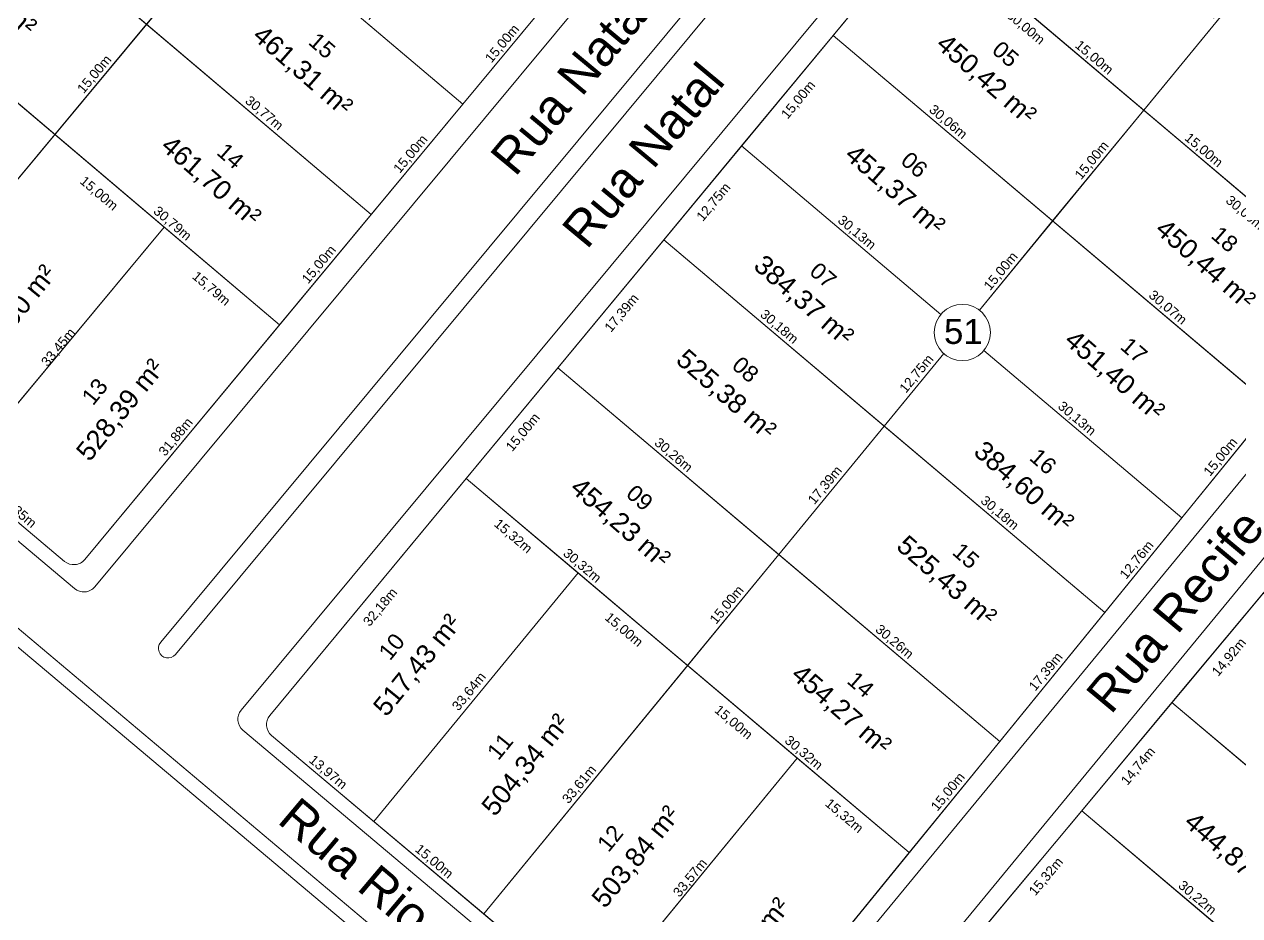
# Model space of a CAD drawing. Header units: metres. Extents: x 3808 to 8215, y 2374 to 6187.
# Drawn here: x 4776.2 to 4903.3, y 3060.8 to 3154 of the extents above; entities that cross this region are included whole.
import ezdxf

# ---------------------------------------------------------------- set-up
doc = ezdxf.new("R2010")
doc.units = ezdxf.units.M
for name, color, linetype in [('Areas Lotes', 1, 'Continuous'), ('Calçada', 8, 'Continuous'), ('COTAS', 7, 'Continuous'), ('Lote', 7, 'Continuous'), ('Nome das Ruas', 7, 'Continuous'), ('Nº Lote', 7, 'Continuous'), ('Nº. quadra', 7, 'Continuous'), ('quadras', 7, 'Continuous')]:
    doc.layers.add(name, color=color, linetype=linetype)
doc.styles.add('Arial', font='arial.ttf')
doc.dimstyles.new('Copy(2) of ISO-25', dxfattribs={"dimtxt": 1, "dimasz": 2.5, "dimexe": 1.25, "dimexo": 0.625, "dimgap": 0.2, "dimtad": 1, "dimtoh": 1, "dimlfac": 1, "dimzin": 1, "dimtxsty": 'Arial', "dimblk": 'NONE', "dimcen": 0, "dimse1": 1, "dimse2": 1, "dimsd1": 1, "dimsd2": 1, "dimclrt": 256, "dimaunit": 1, "dimadec": 3, "dimazin": 0, "dimtfac": 1, "dimtmove": 0, "dimatfit": 3, "dimldrblk": 'NONE', "dimfxl": 1, "dimtolj": 1, "dimtzin": 0, "dimarcsym": 0})

# ---------------------------------------------------------------- blocks, each defined once
blk = doc.blocks.new('*D2571')
at = {"layer": 'Defpoints', "color": 0, "linetype": 'Continuous', "transparency": 16777216}
for p in [(4886.78, 3071.75), (4888.63, 3070.21), (4876.97, 3059.99)]:
    blk.add_point(p, dxfattribs=at)
at = {"layer": 'COTAS', "linetype": 'Continuous', "lineweight": 5, "transparency": 16777216, "insert": (4883.11, 3064.84), "char_height": 1, "attachment_point": 5, "rotation": 50.1543, "style": 'Arial'}
blk.add_mtext('\\A1;15,32m', dxfattribs=at)
blk = doc.blocks.new('_None')
blk = doc.blocks.new('*D2572')
at = {"layer": 'Defpoints', "color": 0, "linetype": 'Continuous', "transparency": 16777216}
for p in [(4896.23, 3083.07), (4898.07, 3081.53), (4886.78, 3071.75)]:
    blk.add_point(p, dxfattribs=at)
at = {"layer": 'COTAS', "linetype": 'Continuous', "lineweight": 5, "transparency": 16777216, "insert": (4892.74, 3076.38), "char_height": 1, "attachment_point": 5, "rotation": 50.1543, "style": 'Arial'}
blk.add_mtext('\\A1;14,74m', dxfattribs=at)
blk = doc.blocks.new('*D2573')
at = {"layer": 'Defpoints', "color": 0, "linetype": 'Continuous', "transparency": 16777216}
for p in [(4905.79, 3094.53), (4907.64, 3092.98), (4896.23, 3083.07)]:
    blk.add_point(p, dxfattribs=at)
at = {"layer": 'COTAS', "linetype": 'Continuous', "lineweight": 5, "transparency": 16777216, "insert": (4902.24, 3087.77), "char_height": 1, "attachment_point": 5, "rotation": 50.1543, "style": 'Arial'}
blk.add_mtext('\\A1;14,92m', dxfattribs=at)
blk = doc.blocks.new('*D2587')
at = {"layer": 'Defpoints', "color": 0, "linetype": 'Continuous', "transparency": 16777216}
for p in [(4886.78, 3071.75), (4909.87, 3052.25), (4909.87, 3052.25)]:
    blk.add_point(p, dxfattribs=at)
at = {"layer": 'COTAS', "linetype": 'Continuous', "lineweight": 5, "transparency": 16777216, "insert": (4898.84, 3062.61), "char_height": 1, "attachment_point": 5, "rotation": 319.8208, "style": 'Arial'}
blk.add_mtext('\\A1;30,22m', dxfattribs=at)
blk = doc.blocks.new('*D2589')
at = {"layer": 'Defpoints', "color": 0, "linetype": 'Continuous', "transparency": 16777216}
for p in [(4896.23, 3083.07), (4919.25, 3063.62), (4919.25, 3063.62)]:
    blk.add_point(p, dxfattribs=at)
at = {"layer": 'COTAS', "linetype": 'Continuous', "lineweight": 5, "transparency": 16777216, "insert": (4908.26, 3073.96), "char_height": 1, "attachment_point": 5, "rotation": 319.8208, "style": 'Arial'}
blk.add_mtext('\\A1;30,14m', dxfattribs=at)
blk = doc.blocks.new('*D2796')
at = {"layer": 'Defpoints', "color": 0, "linetype": 'Continuous', "transparency": 16777216}
for p in [(4878.21, 3079.01), (4878.21, 3079.01), (4868.73, 3067.38)]:
    blk.add_point(p, dxfattribs=at)
at = {"layer": 'COTAS', "linetype": 'Continuous', "lineweight": 5, "transparency": 16777216, "insert": (4872.85, 3073.7), "char_height": 1, "attachment_point": 5, "rotation": 50.8371, "style": 'Arial'}
blk.add_mtext('\\A1;15,00m', dxfattribs=at)
blk = doc.blocks.new('*D2797')
at = {"layer": 'Defpoints', "color": 0, "linetype": 'Continuous', "transparency": 16777216}
for p in [(4889.19, 3092.49), (4889.19, 3092.49), (4878.21, 3079.01)]:
    blk.add_point(p, dxfattribs=at)
at = {"layer": 'COTAS', "linetype": 'Continuous', "lineweight": 5, "transparency": 16777216, "insert": (4883.08, 3086.25), "char_height": 1, "attachment_point": 5, "rotation": 50.8371, "style": 'Arial'}
blk.add_mtext('\\A1;17,39m', dxfattribs=at)
blk = doc.blocks.new('*D2798')
at = {"layer": 'Defpoints', "color": 0, "linetype": 'Continuous', "transparency": 16777216}
for p in [(4897.24, 3102.38), (4897.24, 3102.38), (4889.19, 3092.49)]:
    blk.add_point(p, dxfattribs=at)
at = {"layer": 'COTAS', "linetype": 'Continuous', "lineweight": 5, "transparency": 16777216, "insert": (4892.59, 3097.94), "char_height": 1, "attachment_point": 5, "rotation": 50.8371, "style": 'Arial'}
blk.add_mtext('\\A1;12,76m', dxfattribs=at)
blk = doc.blocks.new('*D2799')
at = {"layer": 'Defpoints', "color": 0, "linetype": 'Continuous', "transparency": 16777216}
for p in [(4906.72, 3114.01), (4906.72, 3114.01), (4897.24, 3102.38)]:
    blk.add_point(p, dxfattribs=at)
at = {"layer": 'COTAS', "linetype": 'Continuous', "lineweight": 5, "transparency": 16777216, "insert": (4901.36, 3108.7), "char_height": 1, "attachment_point": 5, "rotation": 50.8371, "style": 'Arial'}
blk.add_mtext('\\A1;15,00m', dxfattribs=at)
blk = doc.blocks.new('*D2802')
at = {"layer": 'Defpoints', "color": 0, "linetype": 'Continuous', "transparency": 16777216}
for p in [(4831.97, 3118.05), (4833.79, 3116.54), (4822.4, 3106.5)]:
    blk.add_point(p, dxfattribs=at)
at = {"layer": 'COTAS', "linetype": 'Continuous', "lineweight": 5, "transparency": 16777216, "insert": (4828.39, 3111.28), "char_height": 1, "attachment_point": 5, "rotation": 50.3522, "style": 'Arial'}
blk.add_mtext('\\A1;15,00m', dxfattribs=at)
blk = doc.blocks.new('*D2803')
at = {"layer": 'Defpoints', "color": 0, "linetype": 'Continuous', "transparency": 16777216}
for p in [(4843.07, 3131.44), (4844.88, 3129.93), (4831.97, 3118.05)]:
    blk.add_point(p, dxfattribs=at)
at = {"layer": 'COTAS', "linetype": 'Continuous', "lineweight": 5, "transparency": 16777216, "insert": (4838.72, 3123.75), "char_height": 1, "attachment_point": 5, "rotation": 50.3522, "style": 'Arial'}
blk.add_mtext('\\A1;17,39m', dxfattribs=at)
blk = doc.blocks.new('*D2804')
at = {"layer": 'Defpoints', "color": 0, "linetype": 'Continuous', "transparency": 16777216}
for p in [(4851.2, 3141.26), (4853.02, 3139.75), (4843.07, 3131.44)]:
    blk.add_point(p, dxfattribs=at)
at = {"layer": 'COTAS', "linetype": 'Continuous', "lineweight": 5, "transparency": 16777216, "insert": (4848.33, 3135.35), "char_height": 1, "attachment_point": 5, "rotation": 50.3522, "style": 'Arial'}
blk.add_mtext('\\A1;12,75m', dxfattribs=at)
blk = doc.blocks.new('*D2805')
at = {"layer": 'Defpoints', "color": 0, "linetype": 'Continuous', "transparency": 16777216}
for p in [(4860.77, 3152.8), (4862.59, 3151.3), (4851.2, 3141.26)]:
    blk.add_point(p, dxfattribs=at)
at = {"layer": 'COTAS', "linetype": 'Continuous', "lineweight": 5, "transparency": 16777216, "insert": (4857.19, 3146.04), "char_height": 1, "attachment_point": 5, "rotation": 50.3522, "style": 'Arial'}
blk.add_mtext('\\A1;15,00m', dxfattribs=at)
blk = doc.blocks.new('*D2806')
at = {"layer": 'Defpoints', "color": 0, "linetype": 'Continuous', "transparency": 16777216}
for p in [(4870.34, 3164.35), (4872.16, 3162.85), (4860.77, 3152.8)]:
    blk.add_point(p, dxfattribs=at)
at = {"layer": 'COTAS', "linetype": 'Continuous', "lineweight": 5, "transparency": 16777216, "insert": (4866.76, 3157.59), "char_height": 1, "attachment_point": 5, "rotation": 50.3522, "style": 'Arial'}
blk.add_mtext('\\A1;15,00m', dxfattribs=at)
blk = doc.blocks.new('*D2812')
at = {"layer": 'Defpoints', "color": 0, "linetype": 'Continuous', "transparency": 16777216}
for p in [(4855.09, 3098.53), (4855.09, 3098.53), (4845.57, 3086.94)]:
    blk.add_point(p, dxfattribs=at)
at = {"layer": 'COTAS', "linetype": 'Continuous', "lineweight": 5, "transparency": 16777216, "insert": (4849.71, 3093.24), "char_height": 1, "attachment_point": 5, "rotation": 50.5942, "style": 'Arial'}
blk.add_mtext('\\A1;15,00m', dxfattribs=at)
blk = doc.blocks.new('*D2813')
at = {"layer": 'Defpoints', "color": 0, "linetype": 'Continuous', "transparency": 16777216}
for p in [(4866.13, 3111.96), (4866.13, 3111.96), (4855.09, 3098.53)]:
    blk.add_point(p, dxfattribs=at)
at = {"layer": 'COTAS', "linetype": 'Continuous', "lineweight": 5, "transparency": 16777216, "insert": (4859.99, 3105.75), "char_height": 1, "attachment_point": 5, "rotation": 50.5942, "style": 'Arial'}
blk.add_mtext('\\A1;17,39m', dxfattribs=at)
blk = doc.blocks.new('*D2814')
at = {"layer": 'Defpoints', "color": 0, "linetype": 'Continuous', "transparency": 16777216}
for p in [(4874.22, 3121.82), (4874.22, 3121.82), (4866.13, 3111.96)]:
    blk.add_point(p, dxfattribs=at)
at = {"layer": 'COTAS', "linetype": 'Continuous', "lineweight": 5, "transparency": 16777216, "insert": (4869.56, 3117.4), "char_height": 1, "attachment_point": 5, "rotation": 50.5942, "style": 'Arial'}
blk.add_mtext('\\A1;12,75m', dxfattribs=at)
blk = doc.blocks.new('*D2815')
at = {"layer": 'Defpoints', "color": 0, "linetype": 'Continuous', "transparency": 16777216}
for p in [(4883.74, 3133.41), (4883.74, 3133.41), (4874.22, 3121.82)]:
    blk.add_point(p, dxfattribs=at)
at = {"layer": 'COTAS', "linetype": 'Continuous', "lineweight": 5, "transparency": 16777216, "insert": (4878.37, 3128.12), "char_height": 1, "attachment_point": 5, "rotation": 50.5942, "style": 'Arial'}
blk.add_mtext('\\A1;15,00m', dxfattribs=at)
blk = doc.blocks.new('*D2816')
at = {"layer": 'Defpoints', "color": 0, "linetype": 'Continuous', "transparency": 16777216}
for p in [(4893.27, 3145), (4893.27, 3145), (4883.74, 3133.41)]:
    blk.add_point(p, dxfattribs=at)
at = {"layer": 'COTAS', "linetype": 'Continuous', "lineweight": 5, "transparency": 16777216, "insert": (4887.89, 3139.71), "char_height": 1, "attachment_point": 5, "rotation": 50.5942, "style": 'Arial'}
blk.add_mtext('\\A1;15,00m', dxfattribs=at)
blk = doc.blocks.new('*D2817')
at = {"layer": 'Defpoints', "color": 0, "linetype": 'Continuous', "transparency": 16777216}
for p in [(4911.43, 3167.1), (4911.43, 3167.1), (4893.27, 3145)]:
    blk.add_point(p, dxfattribs=at)
at = {"layer": 'COTAS', "linetype": 'Continuous', "lineweight": 5, "transparency": 16777216, "insert": (4901.73, 3156.56), "char_height": 1, "attachment_point": 5, "rotation": 50.5942, "style": 'Arial'}
blk.add_mtext('\\A1;28,61m', dxfattribs=at)
blk = doc.blocks.new('*D2818')
at = {"layer": 'Defpoints', "color": 0, "linetype": 'Continuous', "transparency": 16777216}
for p in [(4822.4, 3106.5), (4834.11, 3096.62), (4832.62, 3094.85)]:
    blk.add_point(p, dxfattribs=at)
at = {"layer": 'COTAS', "linetype": 'Continuous', "lineweight": 5, "transparency": 16777216, "insert": (4827.28, 3100.41), "char_height": 1, "attachment_point": 5, "rotation": 319.8208, "style": 'Arial'}
blk.add_mtext('\\A1;15,32m', dxfattribs=at)
blk = doc.blocks.new('*D2819')
at = {"layer": 'Defpoints', "color": 0, "linetype": 'Continuous', "transparency": 16777216}
for p in [(4834.11, 3096.62), (4845.57, 3086.94), (4844.08, 3085.18)]:
    blk.add_point(p, dxfattribs=at)
at = {"layer": 'COTAS', "linetype": 'Continuous', "lineweight": 5, "transparency": 16777216, "insert": (4838.86, 3090.63), "char_height": 1, "attachment_point": 5, "rotation": 319.8208, "style": 'Arial'}
blk.add_mtext('\\A1;15,00m', dxfattribs=at)
blk = doc.blocks.new('*D2820')
at = {"layer": 'Defpoints', "color": 0, "linetype": 'Continuous', "transparency": 16777216}
for p in [(4845.57, 3086.94), (4857.03, 3077.26), (4855.54, 3075.5)]:
    blk.add_point(p, dxfattribs=at)
at = {"layer": 'COTAS', "linetype": 'Continuous', "lineweight": 5, "transparency": 16777216, "insert": (4850.33, 3080.95), "char_height": 1, "attachment_point": 5, "rotation": 319.8208, "style": 'Arial'}
blk.add_mtext('\\A1;15,00m', dxfattribs=at)
blk = doc.blocks.new('*D2821')
at = {"layer": 'Defpoints', "color": 0, "linetype": 'Continuous', "transparency": 16777216}
for p in [(4857.03, 3077.26), (4868.73, 3067.38), (4867.24, 3065.61)]:
    blk.add_point(p, dxfattribs=at)
at = {"layer": 'COTAS', "linetype": 'Continuous', "lineweight": 5, "transparency": 16777216, "insert": (4861.91, 3071.17), "char_height": 1, "attachment_point": 5, "rotation": 319.8208, "style": 'Arial'}
blk.add_mtext('\\A1;15,32m', dxfattribs=at)
blk = doc.blocks.new('*D2822')
at = {"layer": 'Defpoints', "color": 0, "linetype": 'Continuous', "transparency": 16777216}
for p in [(4822.4, 3106.5), (4845.57, 3086.94), (4845.57, 3086.94)]:
    blk.add_point(p, dxfattribs=at)
at = {"layer": 'COTAS', "linetype": 'Continuous', "lineweight": 5, "transparency": 16777216, "insert": (4834.5, 3097.33), "char_height": 1, "attachment_point": 5, "rotation": 319.8208, "style": 'Arial'}
blk.add_mtext('\\A1;30,32m', dxfattribs=at)
blk = doc.blocks.new('*D2823')
at = {"layer": 'Defpoints', "color": 0, "linetype": 'Continuous', "transparency": 16777216}
for p in [(4845.57, 3086.94), (4868.73, 3067.38), (4868.73, 3067.38)]:
    blk.add_point(p, dxfattribs=at)
at = {"layer": 'COTAS', "linetype": 'Continuous', "lineweight": 5, "transparency": 16777216, "insert": (4857.67, 3077.77), "char_height": 1, "attachment_point": 5, "rotation": 319.8208, "style": 'Arial'}
blk.add_mtext('\\A1;30,32m', dxfattribs=at)
blk = doc.blocks.new('*D2824')
at = {"layer": 'Defpoints', "color": 0, "linetype": 'Continuous', "transparency": 16777216}
for p in [(4831.97, 3118.05), (4855.09, 3098.53), (4855.09, 3098.53)]:
    blk.add_point(p, dxfattribs=at)
at = {"layer": 'COTAS', "linetype": 'Continuous', "lineweight": 5, "transparency": 16777216, "insert": (4844.05, 3108.9), "char_height": 1, "attachment_point": 5, "rotation": 319.8208, "style": 'Arial'}
blk.add_mtext('\\A1;30,26m', dxfattribs=at)
blk = doc.blocks.new('*D2825')
at = {"layer": 'Defpoints', "color": 0, "linetype": 'Continuous', "transparency": 16777216}
for p in [(4855.09, 3098.53), (4878.21, 3079.01), (4878.21, 3079.01)]:
    blk.add_point(p, dxfattribs=at)
at = {"layer": 'COTAS', "linetype": 'Continuous', "lineweight": 5, "transparency": 16777216, "insert": (4867.16, 3089.38), "char_height": 1, "attachment_point": 5, "rotation": 319.8208, "style": 'Arial'}
blk.add_mtext('\\A1;30,26m', dxfattribs=at)
blk = doc.blocks.new('*D2826')
at = {"layer": 'Defpoints', "color": 0, "linetype": 'Continuous', "transparency": 16777216}
for p in [(4843.07, 3131.44), (4866.13, 3111.96), (4866.13, 3111.96)]:
    blk.add_point(p, dxfattribs=at)
at = {"layer": 'COTAS', "linetype": 'Continuous', "lineweight": 5, "transparency": 16777216, "insert": (4855.11, 3122.31), "char_height": 1, "attachment_point": 5, "rotation": 319.8208, "style": 'Arial'}
blk.add_mtext('\\A1;30,18m', dxfattribs=at)
blk = doc.blocks.new('*D2827')
at = {"layer": 'Defpoints', "color": 0, "linetype": 'Continuous', "transparency": 16777216}
for p in [(4866.13, 3111.96), (4889.19, 3092.49), (4889.19, 3092.49)]:
    blk.add_point(p, dxfattribs=at)
at = {"layer": 'COTAS', "linetype": 'Continuous', "lineweight": 5, "transparency": 16777216, "insert": (4878.17, 3102.84), "char_height": 1, "attachment_point": 5, "rotation": 319.8208, "style": 'Arial'}
blk.add_mtext('\\A1;30,18m', dxfattribs=at)
blk = doc.blocks.new('*D2828')
at = {"layer": 'Defpoints', "color": 0, "linetype": 'Continuous', "transparency": 16777216}
for p in [(4851.2, 3141.26), (4874.22, 3121.82), (4874.22, 3121.82)]:
    blk.add_point(p, dxfattribs=at)
at = {"layer": 'COTAS', "linetype": 'Continuous', "lineweight": 5, "transparency": 16777216, "insert": (4863.23, 3132.15), "char_height": 1, "attachment_point": 5, "rotation": 319.8208, "style": 'Arial'}
blk.add_mtext('\\A1;30,13m', dxfattribs=at)
blk = doc.blocks.new('*D2829')
at = {"layer": 'Defpoints', "color": 0, "linetype": 'Continuous', "transparency": 16777216}
for p in [(4874.22, 3121.82), (4897.24, 3102.38), (4897.24, 3102.38)]:
    blk.add_point(p, dxfattribs=at)
at = {"layer": 'COTAS', "linetype": 'Continuous', "lineweight": 5, "transparency": 16777216, "insert": (4886.25, 3112.71), "char_height": 1, "attachment_point": 5, "rotation": 319.8208, "style": 'Arial'}
blk.add_mtext('\\A1;30,13m', dxfattribs=at)
blk = doc.blocks.new('*D2830')
at = {"layer": 'Defpoints', "color": 0, "linetype": 'Continuous', "transparency": 16777216}
for p in [(4860.77, 3152.8), (4883.74, 3133.41), (4883.74, 3133.41)]:
    blk.add_point(p, dxfattribs=at)
at = {"layer": 'COTAS', "linetype": 'Continuous', "lineweight": 5, "transparency": 16777216, "insert": (4872.78, 3143.72), "char_height": 1, "attachment_point": 5, "rotation": 319.8208, "style": 'Arial'}
blk.add_mtext('\\A1;30,06m', dxfattribs=at)
blk = doc.blocks.new('*D2831')
at = {"layer": 'Defpoints', "color": 0, "linetype": 'Continuous', "transparency": 16777216}
for p in [(4883.75, 3133.41), (4906.72, 3114.01), (4906.72, 3114.01)]:
    blk.add_point(p, dxfattribs=at)
at = {"layer": 'COTAS', "linetype": 'Continuous', "lineweight": 5, "transparency": 16777216, "insert": (4895.75, 3124.32), "char_height": 1, "attachment_point": 5, "rotation": 319.8208, "style": 'Arial'}
blk.add_mtext('\\A1;30,07m', dxfattribs=at)
blk = doc.blocks.new('*D2832')
at = {"layer": 'Defpoints', "color": 0, "linetype": 'Continuous', "transparency": 16777216}
for p in [(4870.34, 3164.35), (4893.27, 3145), (4891.83, 3143.3)]:
    blk.add_point(p, dxfattribs=at)
at = {"layer": 'COTAS', "linetype": 'Continuous', "lineweight": 5, "transparency": 16777216, "insert": (4880.89, 3153.59), "char_height": 1, "attachment_point": 5, "rotation": 319.8208, "style": 'Arial'}
blk.add_mtext('\\A1;30,00m', dxfattribs=at)
blk = doc.blocks.new('*D2833')
at = {"layer": 'Defpoints', "color": 0, "linetype": 'Continuous', "transparency": 16777216}
for p in [(4893.27, 3145), (4916.19, 3125.64), (4914.75, 3123.94)]:
    blk.add_point(p, dxfattribs=at)
at = {"layer": 'COTAS', "linetype": 'Continuous', "lineweight": 5, "transparency": 16777216, "insert": (4903.81, 3134.23), "char_height": 1, "attachment_point": 5, "rotation": 319.8208, "style": 'Arial'}
blk.add_mtext('\\A1;30,00m', dxfattribs=at)
blk = doc.blocks.new('*D2835')
at = {"layer": 'Defpoints', "color": 0, "linetype": 'Continuous', "transparency": 16777216}
for p in [(4881.81, 3154.67), (4893.27, 3145), (4893.27, 3145)]:
    blk.add_point(p, dxfattribs=at)
at = {"layer": 'COTAS', "linetype": 'Continuous', "lineweight": 5, "transparency": 16777216, "insert": (4888.05, 3150.45), "char_height": 1, "attachment_point": 5, "rotation": 319.8208, "style": 'Arial'}
blk.add_mtext('\\A1;15,00m', dxfattribs=at)
blk = doc.blocks.new('*D2836')
at = {"layer": 'Defpoints', "color": 0, "linetype": 'Continuous', "transparency": 16777216}
for p in [(4893.27, 3145), (4904.73, 3135.32), (4904.73, 3135.32)]:
    blk.add_point(p, dxfattribs=at)
at = {"layer": 'COTAS', "linetype": 'Continuous', "lineweight": 5, "transparency": 16777216, "insert": (4899.51, 3140.77), "char_height": 1, "attachment_point": 5, "rotation": 319.8208, "style": 'Arial'}
blk.add_mtext('\\A1;15,00m', dxfattribs=at)
blk = doc.blocks.new('*D2943')
at = {"layer": 'Defpoints', "color": 0, "linetype": 'Continuous', "transparency": 16777216}
for p in [(4812.46, 3134.08), (4812.46, 3134.08), (4802.88, 3122.54)]:
    blk.add_point(p, dxfattribs=at)
at = {"layer": 'COTAS', "linetype": 'Continuous', "lineweight": 5, "transparency": 16777216, "insert": (4807.05, 3128.82), "char_height": 1, "attachment_point": 5, "rotation": 50.2973, "style": 'Arial'}
blk.add_mtext('\\A1;15,00m', dxfattribs=at)
blk = doc.blocks.new('*D2944')
at = {"layer": 'Defpoints', "color": 0, "linetype": 'Continuous', "transparency": 16777216}
for p in [(4822.04, 3145.62), (4822.04, 3145.62), (4812.46, 3134.08)]:
    blk.add_point(p, dxfattribs=at)
at = {"layer": 'COTAS', "linetype": 'Continuous', "lineweight": 5, "transparency": 16777216, "insert": (4816.63, 3140.37), "char_height": 1, "attachment_point": 5, "rotation": 50.2973, "style": 'Arial'}
blk.add_mtext('\\A1;15,00m', dxfattribs=at)
blk = doc.blocks.new('*D2945')
at = {"layer": 'Defpoints', "color": 0, "linetype": 'Continuous', "transparency": 16777216}
for p in [(4831.62, 3157.17), (4831.62, 3157.17), (4822.04, 3145.62)]:
    blk.add_point(p, dxfattribs=at)
at = {"layer": 'COTAS', "linetype": 'Continuous', "lineweight": 5, "transparency": 16777216, "insert": (4826.22, 3151.91), "char_height": 1, "attachment_point": 5, "rotation": 50.2973, "style": 'Arial'}
blk.add_mtext('\\A1;15,00m', dxfattribs=at)
blk = doc.blocks.new('*D2959')
at = {"layer": 'Defpoints', "color": 0, "linetype": 'Continuous', "transparency": 16777216}
for p in [(4788.98, 3153.97), (4788.99, 3153.96), (4779.38, 3142.44)]:
    blk.add_point(p, dxfattribs=at)
at = {"layer": 'COTAS', "linetype": 'Continuous', "lineweight": 5, "transparency": 16777216, "insert": (4783.57, 3148.71), "char_height": 1, "attachment_point": 5, "rotation": 50.1988, "style": 'Arial'}
blk.add_mtext('\\A1;15,00m', dxfattribs=at)
blk = doc.blocks.new('*D2960')
at = {"layer": 'Defpoints', "color": 0, "linetype": 'Continuous', "transparency": 16777216}
for p in [(4798.58, 3165.49), (4798.58, 3165.49), (4788.98, 3153.97)]:
    blk.add_point(p, dxfattribs=at)
at = {"layer": 'COTAS', "linetype": 'Continuous', "lineweight": 5, "transparency": 16777216, "insert": (4793.16, 3160.24), "char_height": 1, "attachment_point": 5, "rotation": 50.1988, "style": 'Arial'}
blk.add_mtext('\\A1;15,00m', dxfattribs=at)
blk = doc.blocks.new('*D2965')
at = {"layer": 'Defpoints', "color": 0, "linetype": 'Continuous', "transparency": 16777216}
for p in [(4755.89, 3162.33), (4779.38, 3142.44), (4779.38, 3142.44)]:
    blk.add_point(p, dxfattribs=at)
at = {"layer": 'COTAS', "linetype": 'Continuous', "lineweight": 5, "transparency": 16777216, "insert": (4768.15, 3153), "char_height": 1, "attachment_point": 5, "rotation": 319.741, "style": 'Arial'}
blk.add_mtext('\\A1;30,77m', dxfattribs=at)
blk = doc.blocks.new('*D2966')
at = {"layer": 'Defpoints', "color": 0, "linetype": 'Continuous', "transparency": 16777216}
for p in [(4779.38, 3142.44), (4802.88, 3122.54), (4802.88, 3122.54)]:
    blk.add_point(p, dxfattribs=at)
at = {"layer": 'COTAS', "linetype": 'Continuous', "lineweight": 5, "transparency": 16777216, "insert": (4791.64, 3133.1), "char_height": 1, "attachment_point": 5, "rotation": 319.741, "style": 'Arial'}
blk.add_mtext('\\A1;30,79m', dxfattribs=at)
blk = doc.blocks.new('*D2968')
at = {"layer": 'Defpoints', "color": 0, "linetype": 'Continuous', "transparency": 16777216}
for p in [(4767.93, 3152.14), (4779.38, 3142.44), (4777.71, 3140.48)]:
    blk.add_point(p, dxfattribs=at)
at = {"layer": 'COTAS', "linetype": 'Continuous', "lineweight": 5, "transparency": 16777216, "insert": (4772.5, 3145.93), "char_height": 1, "attachment_point": 5, "rotation": 319.741, "style": 'Arial'}
blk.add_mtext('\\A1;15,00m', dxfattribs=at)
blk = doc.blocks.new('*D2969')
at = {"layer": 'Defpoints', "color": 0, "linetype": 'Continuous', "transparency": 16777216}
for p in [(4779.38, 3142.44), (4790.82, 3132.75), (4789.16, 3130.78)]:
    blk.add_point(p, dxfattribs=at)
at = {"layer": 'COTAS', "linetype": 'Continuous', "lineweight": 5, "transparency": 16777216, "insert": (4783.95, 3136.24), "char_height": 1, "attachment_point": 5, "rotation": 319.741, "style": 'Arial'}
blk.add_mtext('\\A1;15,00m', dxfattribs=at)
blk = doc.blocks.new('*D2970')
at = {"layer": 'Defpoints', "color": 0, "linetype": 'Continuous', "transparency": 16777216}
for p in [(4790.82, 3132.75), (4802.88, 3122.54), (4801.21, 3120.58)]:
    blk.add_point(p, dxfattribs=at)
at = {"layer": 'COTAS', "linetype": 'Continuous', "lineweight": 5, "transparency": 16777216, "insert": (4795.7, 3126.29), "char_height": 1, "attachment_point": 5, "rotation": 319.741, "style": 'Arial'}
blk.add_mtext('\\A1;15,79m', dxfattribs=at)
blk = doc.blocks.new('*D2971')
at = {"layer": 'Defpoints', "color": 0, "linetype": 'Continuous', "transparency": 16777216}
for p in [(4765.52, 3173.84), (4788.98, 3153.97), (4788.98, 3153.97)]:
    blk.add_point(p, dxfattribs=at)
at = {"layer": 'COTAS', "linetype": 'Continuous', "lineweight": 5, "transparency": 16777216, "insert": (4777.76, 3164.51), "char_height": 1, "attachment_point": 5, "rotation": 319.741, "style": 'Arial'}
blk.add_mtext('\\A1;30,75m', dxfattribs=at)
blk = doc.blocks.new('*D2972')
at = {"layer": 'Defpoints', "color": 0, "linetype": 'Continuous', "transparency": 16777216}
for p in [(4788.98, 3153.97), (4812.46, 3134.08), (4812.46, 3134.08)]:
    blk.add_point(p, dxfattribs=at)
at = {"layer": 'COTAS', "linetype": 'Continuous', "lineweight": 5, "transparency": 16777216, "insert": (4801.24, 3144.64), "char_height": 1, "attachment_point": 5, "rotation": 319.741, "style": 'Arial'}
blk.add_mtext('\\A1;30,77m', dxfattribs=at)
blk = doc.blocks.new('*D2974')
at = {"layer": 'Defpoints', "color": 0, "linetype": 'Continuous', "transparency": 16777216}
for p in [(4798.58, 3165.49), (4822.04, 3145.62), (4822.04, 3145.62)]:
    blk.add_point(p, dxfattribs=at)
at = {"layer": 'COTAS', "linetype": 'Continuous', "lineweight": 5, "transparency": 16777216, "insert": (4810.83, 3156.17), "char_height": 1, "attachment_point": 5, "rotation": 319.741, "style": 'Arial'}
blk.add_mtext('\\A1;30,74m', dxfattribs=at)
blk = doc.blocks.new('*D6224')
at = {"layer": 'Defpoints', "color": 0, "linetype": 'Continuous', "transparency": 16777216}
for p in [(4779.38, 3142.44), (4779.38, 3142.44), (4757.93, 3116.71)]:
    blk.add_point(p, dxfattribs=at)
at = {"layer": 'Lote', "linetype": 'Continuous', "lineweight": 5, "transparency": 16777216, "insert": (4768.04, 3130.08), "char_height": 1, "attachment_point": 5, "rotation": 50.1813, "style": 'Arial'}
blk.add_mtext('\\A1;33,50m', dxfattribs=at)
blk = doc.blocks.new('*D6225')
at = {"layer": 'Defpoints', "color": 0, "linetype": 'Continuous', "transparency": 16777216}
for p in [(4790.82, 3132.75), (4791.13, 3132.5), (4769.41, 3107.06)]:
    blk.add_point(p, dxfattribs=at)
at = {"layer": 'Lote', "linetype": 'Continuous', "lineweight": 5, "transparency": 16777216, "insert": (4779.8, 3120.16), "char_height": 1, "attachment_point": 5, "rotation": 50.1814, "style": 'Arial'}
blk.add_mtext('\\A1;33,45m', dxfattribs=at)
blk = doc.blocks.new('*D6226')
at = {"layer": 'Defpoints', "color": 0, "linetype": 'Continuous', "transparency": 16777216}
for p in [(4802.88, 3122.54), (4802.88, 3122.54), (4782.51, 3098.02)]:
    blk.add_point(p, dxfattribs=at)
at = {"layer": 'Lote', "linetype": 'Continuous', "lineweight": 5, "transparency": 16777216, "insert": (4792.08, 3110.79), "char_height": 1, "attachment_point": 5, "rotation": 50.2973, "style": 'Arial'}
blk.add_mtext('\\A1;31,88m', dxfattribs=at)
blk = doc.blocks.new('*D6231')
at = {"layer": 'Defpoints', "color": 0, "linetype": 'Continuous', "transparency": 16777216}
for p in [(4769.41, 3107.06), (4780.39, 3097.83), (4780.39, 3097.83)]:
    blk.add_point(p, dxfattribs=at)
at = {"layer": 'Lote', "linetype": 'Continuous', "lineweight": 5, "transparency": 16777216, "insert": (4775.42, 3103.06), "char_height": 1, "attachment_point": 5, "rotation": 319.9483, "style": 'Arial'}
blk.add_mtext('\\A1;14,35m', dxfattribs=at)
blk = doc.blocks.new('*D6232')
at = {"layer": 'Defpoints', "color": 0, "linetype": 'Continuous', "transparency": 16777216}
for p in [(4868.73, 3067.38), (4868.73, 3067.38), (4848.51, 3042.55)]:
    blk.add_point(p, dxfattribs=at)
at = {"layer": 'COTAS', "linetype": 'Continuous', "lineweight": 5, "transparency": 16777216, "insert": (4858, 3055.47), "char_height": 1, "attachment_point": 5, "rotation": 50.8371, "style": 'Arial'}
blk.add_mtext('\\A1;32,02m', dxfattribs=at)
blk = doc.blocks.new('*D6233')
at = {"layer": 'Defpoints', "color": 0, "linetype": 'Continuous', "transparency": 16777216}
for p in [(4857.03, 3077.26), (4857.15, 3077.16), (4835.72, 3051.32)]:
    blk.add_point(p, dxfattribs=at)
at = {"layer": 'COTAS', "linetype": 'Continuous', "lineweight": 5, "transparency": 16777216, "insert": (4845.88, 3064.7), "char_height": 1, "attachment_point": 5, "rotation": 50.5967, "style": 'Arial'}
blk.add_mtext('\\A1;33,57m', dxfattribs=at)
blk = doc.blocks.new('*D6234')
at = {"layer": 'Defpoints', "color": 0, "linetype": 'Continuous', "transparency": 16777216}
for p in [(4845.57, 3086.94), (4845.57, 3086.94), (4824.22, 3060.98)]:
    blk.add_point(p, dxfattribs=at)
at = {"layer": 'COTAS', "linetype": 'Continuous', "lineweight": 5, "transparency": 16777216, "insert": (4834.28, 3074.47), "char_height": 1, "attachment_point": 5, "rotation": 50.5652, "style": 'Arial'}
blk.add_mtext('\\A1;33,61m', dxfattribs=at)
blk = doc.blocks.new('*D6235')
at = {"layer": 'Defpoints', "color": 0, "linetype": 'Continuous', "transparency": 16777216}
for p in [(4833.99, 3096.72), (4833.99, 3096.72), (4812.75, 3070.62)]:
    blk.add_point(p, dxfattribs=at)
at = {"layer": 'COTAS', "linetype": 'Continuous', "lineweight": 5, "transparency": 16777216, "insert": (4822.75, 3084.18), "char_height": 1, "attachment_point": 5, "rotation": 50.8629, "style": 'Arial'}
blk.add_mtext('\\A1;33,64m', dxfattribs=at)
blk = doc.blocks.new('*D6236')
at = {"layer": 'Defpoints', "color": 0, "linetype": 'Continuous', "transparency": 16777216}
for p in [(4822.4, 3106.5), (4824.35, 3104.88), (4801.87, 3081.72)]:
    blk.add_point(p, dxfattribs=at)
at = {"layer": 'COTAS', "linetype": 'Continuous', "lineweight": 5, "transparency": 16777216, "insert": (4813.47, 3093), "char_height": 1, "attachment_point": 5, "rotation": 50.3522, "style": 'Arial'}
blk.add_mtext('\\A1;32,18m', dxfattribs=at)
blk = doc.blocks.new('*D6237')
at = {"layer": 'Defpoints', "color": 0, "linetype": 'Continuous', "transparency": 16777216}
for p in [(4802.06, 3079.61), (4812.75, 3070.62), (4812.75, 3070.62)]:
    blk.add_point(p, dxfattribs=at)
at = {"layer": 'COTAS', "linetype": 'Continuous', "lineweight": 5, "transparency": 16777216, "insert": (4807.92, 3075.73), "char_height": 1, "attachment_point": 5, "rotation": 319.9483, "style": 'Arial'}
blk.add_mtext('\\A1;13,97m', dxfattribs=at)
blk = doc.blocks.new('*D6238')
at = {"layer": 'Defpoints', "color": 0, "linetype": 'Continuous', "transparency": 16777216}
for p in [(4812.75, 3070.62), (4824.23, 3060.97), (4824.23, 3060.97)]:
    blk.add_point(p, dxfattribs=at)
at = {"layer": 'COTAS', "linetype": 'Continuous', "lineweight": 5, "transparency": 16777216, "insert": (4819.01, 3066.41), "char_height": 1, "attachment_point": 5, "rotation": 319.9483, "style": 'Arial'}
blk.add_mtext('\\A1;15,00m', dxfattribs=at)
blk = doc.blocks.new('*D6239')
at = {"layer": 'Defpoints', "color": 0, "linetype": 'Continuous', "transparency": 16777216}
for p in [(4824.23, 3060.97), (4835.72, 3051.32), (4835.72, 3051.32)]:
    blk.add_point(p, dxfattribs=at)
at = {"layer": 'COTAS', "linetype": 'Continuous', "lineweight": 5, "transparency": 16777216, "insert": (4830.49, 3056.76), "char_height": 1, "attachment_point": 5, "rotation": 319.9483, "style": 'Arial'}
blk.add_mtext('\\A1;15,00m', dxfattribs=at)

msp = doc.modelspace()

# ---------------------------------------------------------------- linework, layer by layer
at = {"layer": 'Calçada', "linetype": 'Continuous', "lineweight": 5}
for p, q in [((5122.971, 2798.737), (4625.605, 3216.842)), ((4790.448, 3089.36), (4879.719, 3196.622)), ((4791.985, 3088.081), (4881.256, 3195.343)), ((4854.3, 3035.678), (4938.373, 3137.651))]:
    msp.add_line(p, q, dxfattribs=at)
at = {"layer": 'Calçada', "linetype": 'Continuous', "lineweight": 5, "flags": 128}
for points in [[(4732.478, 3138.101), (4821.661, 3244.568, -0.4140949), (4823.773, 3244.755), (4872.311, 3204.13, -0.4134016), (4872.502, 3202.02), (4783.569, 3095.165, -0.4156568), (4781.451, 3094.976), (4732.662, 3135.99)], [(4848.96, 3040.204, -0.4170145), (4846.837, 3040.01), (4799.057, 3080.176, -0.4127718), (4798.869, 3082.284), (4887.833, 3189.177, -0.415026), (4889.949, 3189.368), (4937.278, 3149.754, -0.4097859), (4937.48, 3147.659), (4932.955, 3142.083), (4848.96, 3040.204)]]:
    msp.add_lwpolyline(points, format="xyb", dxfattribs=at)
at = {"layer": 'Calçada', "linetype": 'Continuous', "lineweight": 5}
msp.add_arc((4791.216, 3088.72), 1, 140.2305, 320.2305, dxfattribs=at)
at = {"layer": 'Lote', "linetype": 'Continuous', "lineweight": 5}
for p, q in [((5242.014, 2696.705), (4615.037, 3223.766)), ((4775.138, 3185.344), (4822.041, 3145.625)), ((4806.303, 3174.759), (4757.933, 3116.706)), ((4765.516, 3173.837), (4812.459, 3134.084)), ((4876.085, 3124.084), (4911.428, 3167.102)), ((4870.345, 3164.353), (4916.189, 3125.639)), ((4755.893, 3162.33), (4802.876, 3122.543)), ((4860.775, 3152.804), (4906.716, 3114.009)), ((4851.205, 3141.256), (4872.057, 3123.647)), ((4769.407, 3107.06), (4790.824, 3132.749)), ((4843.067, 3131.436), (4889.188, 3092.489)), ((4876.546, 3119.857), (4897.243, 3102.379)), ((4824.233, 3060.971), (4872.358, 3119.548)), ((4831.973, 3118.048), (4878.207, 3079.006)), ((4822.403, 3106.5), (4868.734, 3067.376)), ((4812.75, 3070.624), (4834.107, 3096.617)), ((4896.227, 3083.067), (4942.283, 3044.175)), ((4835.716, 3051.319), (4857.028, 3077.261)), ((4886.782, 3071.748), (4932.953, 3032.759))]:
    msp.add_line(p, q, dxfattribs=at)
at = {"layer": 'Lote', "linetype": 'Continuous', "lineweight": 5, "flags": 128}
for points in [[(4911.428, 3167.102), (4899.926, 3176.731), (4881.806, 3154.674), (4893.266, 3144.997)], [(4779.377, 3142.443), (4788.979, 3153.967), (4765.498, 3173.852), (4755.876, 3162.344)], [(4893.266, 3144.997), (4904.727, 3135.319), (4922.929, 3157.473), (4911.428, 3167.102)], [(4788.979, 3153.967), (4812.459, 3134.084), (4822.041, 3145.625), (4798.581, 3165.491)], [(4870.345, 3164.353), (4860.775, 3152.804), (4883.745, 3133.407), (4893.266, 3144.997)], [(4788.979, 3153.967), (4779.377, 3142.443), (4802.876, 3122.543), (4812.459, 3134.084)], [(4746.459, 3126.351), (4757.933, 3116.706), (4779.377, 3142.443), (4767.93, 3152.136)], [(4906.716, 3114.009), (4916.189, 3125.639), (4893.266, 3144.997), (4883.745, 3133.407)], [(4757.933, 3116.706), (4769.407, 3107.06), (4790.824, 3132.749), (4779.377, 3142.443)], [(4843.067, 3131.436), (4831.973, 3118.048), (4855.089, 3098.528), (4866.127, 3111.963)], [(4845.567, 3086.939), (4855.089, 3098.528), (4831.973, 3118.048), (4822.403, 3106.5)], [(4855.089, 3098.528), (4878.207, 3079.006), (4889.188, 3092.489), (4866.127, 3111.963)], [(4845.567, 3086.939), (4868.734, 3067.376), (4878.207, 3079.006), (4855.089, 3098.528)], [(4845.567, 3086.939), (4834.107, 3096.617), (4812.75, 3070.624), (4824.233, 3060.971)], [(4857.028, 3077.261), (4845.567, 3086.939), (4824.233, 3060.971), (4835.716, 3051.319)], [(4919.255, 3063.621), (4896.227, 3083.067), (4886.782, 3071.748), (4909.867, 3052.254)], [(4900.114, 3040.444), (4909.867, 3052.254), (4886.782, 3071.748), (4876.969, 3059.989)]]:
    msp.add_lwpolyline(points, close=True, dxfattribs=at)
for points in [[(4806.303, 3174.759), (4798.581, 3165.491), (4822.041, 3145.625), (4831.623, 3157.166), (4810.511, 3175.045)], [(4876.085, 3124.084), (4883.745, 3133.407), (4860.775, 3152.804), (4851.205, 3141.256), (4872.057, 3123.647)], [(4872.057, 3123.647), (4851.205, 3141.256), (4843.067, 3131.436), (4866.127, 3111.963), (4872.358, 3119.548)], [(4876.546, 3119.857), (4897.243, 3102.379), (4906.716, 3114.009), (4883.745, 3133.407), (4876.085, 3124.084)], [(4872.358, 3119.548), (4866.127, 3111.963), (4889.188, 3092.489), (4897.243, 3102.379), (4876.546, 3119.857)], [(4926.515, 3077.025), (4905.79, 3094.525), (4896.227, 3083.067), (4919.255, 3063.621), (4926.888, 3072.865)]]:
    msp.add_lwpolyline(points, dxfattribs=at)
for points in [[(4769.407, 3107.06), (4780.392, 3097.826, 0.4159989), (4782.512, 3098.016), (4802.876, 3122.543), (4790.824, 3132.749)], [(4834.107, 3096.617), (4822.403, 3106.5), (4801.867, 3081.719, 0.4121504), (4802.057, 3079.613), (4812.75, 3070.624)], [(4835.716, 3051.319), (4846.385, 3042.35, 0.4187642), (4848.513, 3042.551), (4868.734, 3067.376), (4857.028, 3077.261)]]:
    msp.add_lwpolyline(points, format="xyb", close=True, dxfattribs=at)
at = {"layer": 'Lote', "linetype": 'Continuous', "lineweight": 5}
for centre, start, end in [((4781.358, 3098.974), 229.94832, 320.29734), ((4803.022, 3080.762), 140.35221, 229.94832)]:
    msp.add_arc(centre, 1.5, start, end, dxfattribs=at)
at = {"layer": 'Nº. quadra', "lineweight": 5}
for start, end in [(0, 180), (180, 0)]:
    msp.add_arc((4874.301, 3121.751), 2.937, start, end, dxfattribs=at)
at = {"layer": 'quadras', "linetype": 'Continuous', "lineweight": 5}
for p, q in [((4782.512, 3098.016), (4868.423, 3201.486)), ((4887.555, 3185.121), (4801.867, 3081.719)), ((4848.513, 3042.551), (4933.404, 3146.774)), ((4943.047, 3139.17), (4856.666, 3035.66)), ((4780.392, 3097.826), (4735.461, 3135.597)), ((4846.385, 3042.35), (4802.057, 3079.613))]:
    msp.add_line(p, q, dxfattribs=at)
for centre, start, end in [((4781.358, 3098.974), 229.94832, 320.29734), ((4803.022, 3080.762), 140.35221, 229.94832)]:
    msp.add_arc(centre, 1.5, start, end, dxfattribs=at)

# ---------------------------------------------------------------- texts
at = {"layer": 'Areas Lotes', "color": 1, "lineweight": 5, "style": 'Arial'}
for s, rotation, p in [('461,73 m²', 318.90341, (4766.853, 3160.906)), ('461,31 m²', 318.90341, (4799.926, 3152.554)), ('450,42 m²', 318.90341, (4871.421, 3151.67)), ('461,70 m²', 318.90341, (4790.334, 3141.022)), ('451,37 m²', 318.90341, (4861.874, 3140.102)), ('450,44 m²', 318.90341, (4894.341, 3132.315)), ('501,90 m²', 50.94257, (4771.691, 3117.996)), ('384,37 m²', 318.90341, (4852.329, 3128.533)), ('451,40 m²', 318.90341, (4884.845, 3120.704)), ('525,38 m²', 318.90341, (4844.212, 3118.696)), ('528,39 m²', 50.94257, (4783.001, 3108.145)), ('384,60 m²', 318.90341, (4875.348, 3109.095)), ('454,23 m²', 318.90341, (4833.146, 3105.284)), ('525,43 m²', 318.90341, (4867.272, 3099.222)), ('517,43 m²', 50.94257, (4814.059, 3081.475)), ('454,27 m²', 318.90341, (4856.262, 3085.763)), ('504,34 m²', 50.94257, (4825.396, 3071.046)), ('503,84 m²', 50.94257, (4836.918, 3061.442)), ('444,87 m²', 318.90341, (4897.356, 3070.34)), ('515,95 m²', 50.94257, (4848.44, 3051.838))]:
    msp.add_text(s, height=2.0071, rotation=rotation, dxfattribs=at).set_placement(p)
at = {"layer": 'Nome das Ruas', "lineweight": 5, "style": 'Arial'}
for s, height, rotation, p in [('Rua Rio Grande do Sul', 3.68425, 320.24296, (4895.059, 3187.528, 190.804)), ('Rua Natal', 3.6842, 50.27315, (4827.521, 3137.929, 190.804)), ('Rua Natal', 3.6842, 50.27315, (4835.012, 3130.329, 190.804)), ('Rua Recife', 3.6842, 50.27315, (4889.832, 3081.711, 190.804)), ('Rua Rio de Janeiro', 3.68425, 319.85002, (4802.525, 3070.571, 190.804))]:
    msp.add_text(s, height=height, rotation=rotation, dxfattribs=at).set_placement(p)
at = {"layer": 'Nº Lote', "lineweight": 5, "style": 'Arial'}
for s, rotation, p in [('15', 318.90341, (4805.784, 3151.975, 1.156)), ('05', 318.90341, (4877.279, 3151.091, 1.156)), ('14', 318.90341, (4796.192, 3140.443, 1.156)), ('06', 318.90341, (4867.732, 3139.523, 1.156)), ('18', 318.90341, (4900.199, 3131.736, 1.156)), ('07', 318.90341, (4858.187, 3127.954, 1.156)), ('17', 318.90341, (4890.703, 3120.125, 1.156)), ('08', 318.90341, (4850.069, 3118.117, 1.156)), ('13', 50.94257, (4783.371, 3114.02, 1.156)), ('16', 318.90341, (4881.206, 3108.516, 1.156)), ('09', 318.90341, (4839.003, 3104.705, 1.156)), ('15', 318.90341, (4873.13, 3098.643, 1.156)), ('10', 50.94257, (4814.43, 3087.35, 1.156)), ('14', 318.90341, (4862.12, 3085.184, 1.156)), ('11', 50.94257, (4825.766, 3076.921, 1.156)), ('12', 50.94257, (4837.288, 3067.317, 1.156))]:
    msp.add_text(s, height=1.706, rotation=rotation, dxfattribs=at).set_placement(p)
at = {"layer": 'Nº. quadra', "lineweight": 5, "style": 'Arial'}
msp.add_text('51', height=2.6083, dxfattribs=at).set_placement((4872.38, 3120.555))

# ---------------------------------------------------------------- dimensions: what is measured, and where the dimension line sits
at = {"layer": 'COTAS', "linetype": 'Continuous', "lineweight": 5}
for p1, p2, distance, picture, middle in [((4765.516, 3173.837), (4788.979, 3153.967), 0, '*D2971', (4777.765, 3164.513)), ((4893.266, 3144.997), (4911.428, 3167.102), 0, '*D2817', (4901.728, 3156.558)), ((4788.979, 3153.967), (4798.581, 3165.491), 0, '*D2960', (4793.165, 3160.242)), ((4870.345, 3164.353), (4893.266, 3144.997), -2.224, '*D2832', (4880.887, 3153.588)), ((4755.893, 3162.33), (4779.377, 3142.443), 0, '*D2965', (4768.153, 3152.997)), ((4881.806, 3154.674), (4893.266, 3144.997), 0, '*D2835', (4888.053, 3150.447)), ((4860.775, 3152.804), (4883.745, 3133.407), 0, '*D2830', (4872.776, 3143.718)), ((4883.745, 3133.407), (4893.266, 3144.997), 0, '*D2816', (4887.887, 3139.71)), ((4893.267, 3144.996), (4904.727, 3135.319), 0, '*D2836', (4899.514, 3140.769)), ((4779.377, 3142.443), (4802.876, 3122.543), 0, '*D2966', (4791.644, 3133.104)), ((4851.205, 3141.256), (4874.223, 3121.818), 0, '*D2828', (4863.231, 3132.149)), ((4874.223, 3121.818), (4883.745, 3133.407), 0, '*D2815', (4878.365, 3128.121)), ((4883.7455, 3133.4067), (4906.7164, 3114.0091), 0, '*D2831', (4895.7477, 3124.3199)), ((4843.067, 3131.436), (4866.127, 3111.963), 0, '*D2826', (4855.114, 3122.311)), ((4866.127, 3111.963), (4874.223, 3121.818), -0.001, '*D2814', (4869.557, 3117.398)), ((4874.223, 3121.818), (4897.243, 3102.379), 0, '*D2829', (4886.25, 3112.71)), ((4831.973, 3118.048), (4855.089, 3098.528), 0, '*D2824', (4844.048, 3108.9)), ((4866.127, 3111.963), (4889.188, 3092.489), 0, '*D2827', (4878.174, 3102.838)), ((4801.867, 3081.719), (4822.403, 3106.5), -2.535, '*D6236', (4813.47, 3093.003)), ((4822.403, 3106.5), (4834.107, 3096.617), -2.308, '*D2818', (4827.283, 3100.407)), ((4822.403, 3106.5), (4845.567, 3086.939), 0, '*D2822', (4834.502, 3097.331)), ((4855.089, 3098.528), (4878.207, 3079.006), 0, '*D2825', (4867.164, 3089.379)), ((4812.75, 3070.624), (4833.985, 3096.719), 0, '*D6235', (4822.746, 3084.177)), ((4824.221, 3060.982), (4845.568, 3086.938), 0.001, '*D6234', (4834.275, 3074.469)), ((4896.227, 3083.067), (4919.255, 3063.621), 0, '*D2589', (4908.258, 3073.956)), ((4802.057, 3079.613), (4812.75, 3070.624), 0, '*D6237', (4807.919, 3075.732)), ((4835.716, 3051.319), (4857.028, 3077.261), -0.161, '*D6233', (4845.877, 3064.696)), ((4886.7818, 3071.7479), (4909.867, 3052.2538), 0, '*D2587', (4898.8412, 3062.6128)), ((4848.513, 3042.551), (4868.734, 3067.376), 0, '*D6232', (4858.002, 3055.469))]:
    dim = msp.add_aligned_dim(p1=p1, p2=p2, distance=distance, dimstyle='Copy(2) of ISO-25', override={"dimpost": 'm'}, dxfattribs=at)
    dim.commit()
    dim.dimension.update_dxf_attribs({"geometry": picture, "text_midpoint": middle})
for base, p1, p2, angle, picture, middle in [((4822.041, 3145.625), (4798.581, 3165.491), (4822.041, 3145.625), 139.74098, '*D2974', (4810.829, 3156.169)), ((4872.16, 3162.849), (4860.775, 3152.804), (4870.345, 3164.353), 230.35221, '*D2806', (4866.758, 3157.585)), ((4831.623, 3157.166), (4822.041, 3145.625), (4831.623, 3157.166), 230.29734, '*D2945', (4826.216, 3151.907)), ((4788.987, 3153.961), (4779.377, 3142.443), (4788.979, 3153.967), 230.1988, '*D2959', (4783.571, 3148.711)), ((4812.459, 3134.084), (4788.979, 3153.967), (4812.459, 3134.084), 139.74098, '*D2972', (4801.237, 3144.637)), ((4862.59, 3151.3), (4851.205, 3141.256), (4860.775, 3152.804), 230.35221, '*D2805', (4857.188, 3146.037)), ((4777.711, 3140.475), (4767.93, 3152.136), (4779.377, 3142.443), 139.74098, '*D2968', (4772.505, 3145.933)), ((4822.041, 3145.625), (4812.459, 3134.084), (4822.041, 3145.625), 230.29734, '*D2944', (4816.634, 3140.366)), ((4914.755, 3123.94), (4893.266, 3144.997), (4916.189, 3125.639), 139.82075, '*D2833', (4903.81, 3134.231)), ((4789.158, 3130.781), (4779.377, 3142.443), (4790.824, 3132.749), 139.74098, '*D2969', (4783.952, 3136.24)), ((4853.02, 3139.752), (4843.067, 3131.436), (4851.205, 3141.256), 230.35221, '*D2804', (4848.334, 3135.353)), ((4812.459, 3134.084), (4802.876, 3122.543), (4812.459, 3134.084), 230.29734, '*D2943', (4807.051, 3128.825)), ((4801.21, 3120.575), (4790.824, 3132.749), (4802.876, 3122.543), 139.74098, '*D2970', (4795.702, 3126.29)), ((4844.882, 3129.932), (4831.973, 3118.048), (4843.067, 3131.436), 230.35221, '*D2803', (4838.718, 3123.749)), ((4833.788, 3116.544), (4822.403, 3106.5), (4831.973, 3118.048), 230.35221, '*D2802', (4828.386, 3111.281)), ((4906.716, 3114.009), (4897.243, 3102.379), (4906.716, 3114.009), 230.83708, '*D2799', (4901.359, 3108.7)), ((4866.128, 3111.962), (4855.089, 3098.528), (4866.127, 3111.963), 230.59419, '*D2813', (4859.99, 3105.753)), ((4897.243, 3102.379), (4889.188, 3092.489), (4897.243, 3102.379), 230.83708, '*D2798', (4892.595, 3097.94)), ((4855.09, 3098.527), (4845.567, 3086.939), (4855.089, 3098.528), 230.59419, '*D2812', (4849.71, 3093.241)), ((4844.078, 3085.176), (4834.107, 3096.617), (4845.567, 3086.939), 139.82075, '*D2819', (4838.865, 3090.626)), ((4907.637, 3092.984), (4896.227, 3083.067), (4905.79, 3094.525), 230.15428, '*D2573', (4902.24, 3087.768)), ((4889.188, 3092.489), (4878.207, 3079.006), (4889.188, 3092.489), 230.83708, '*D2797', (4883.076, 3086.253)), ((4855.539, 3075.498), (4845.567, 3086.939), (4857.028, 3077.261), 139.82075, '*D2820', (4850.325, 3080.949)), ((4868.734, 3067.376), (4845.567, 3086.939), (4868.734, 3067.376), 139.82075, '*D2823', (4857.667, 3077.769)), ((4898.074, 3081.526), (4886.782, 3071.748), (4896.227, 3083.067), 230.15428, '*D2572', (4892.736, 3076.379)), ((4878.207, 3079.006), (4868.734, 3067.376), (4878.207, 3079.006), 230.83708, '*D2796', (4872.849, 3073.697)), ((4867.245, 3065.613), (4857.028, 3077.261), (4868.734, 3067.376), 139.82075, '*D2821', (4861.908, 3071.167)), ((4888.628, 3070.207), (4876.969, 3059.989), (4886.782, 3071.748), 230.15428, '*D2571', (4883.107, 3064.841)), ((4824.233, 3060.971), (4812.75, 3070.624), (4824.233, 3060.971), 139.94832, '*D6238', (4819.007, 3066.411)), ((4835.716, 3051.319), (4824.233, 3060.971), (4835.716, 3051.319), 139.94832, '*D6239', (4830.49, 3056.758))]:
    dim = msp.add_linear_dim(base=base, p1=p1, p2=p2, angle=angle, dimstyle='Copy(2) of ISO-25', override={"dimpost": 'm', "dimtmove": 1}, dxfattribs=at)
    dim.commit()
    dim.dimension.update_dxf_attribs({"geometry": picture, "text_midpoint": middle})
at = {"layer": 'Lote', "linetype": 'Continuous', "lineweight": 5}
for p1, p2, distance, picture, middle in [((4757.933, 3116.706), (4779.385, 3142.436), 0, '*D6224', (4768.044, 3130.084)), ((4769.407, 3107.06), (4790.824, 3132.749), -0.397, '*D6225', (4779.805, 3120.164)), ((4782.512, 3098.016), (4802.876, 3122.543), 0, '*D6226', (4792.078, 3110.791))]:
    dim = msp.add_aligned_dim(p1=p1, p2=p2, distance=distance, dimstyle='Copy(2) of ISO-25', override={"dimpost": 'm'}, dxfattribs=at)
    dim.commit()
    dim.dimension.update_dxf_attribs({"geometry": picture, "text_midpoint": middle})
dim = msp.add_linear_dim(base=(4780.392, 3097.826), p1=(4769.407, 3107.06), p2=(4780.392, 3097.826), angle=139.94832, dimstyle='Copy(2) of ISO-25', override={"dimpost": 'm', "dimtmove": 1}, dxfattribs=at)
dim.commit()
dim.dimension.update_dxf_attribs({"geometry": '*D6231', "text_midpoint": (4775.415, 3103.056)})

doc.saveas('drawing.dxf')
